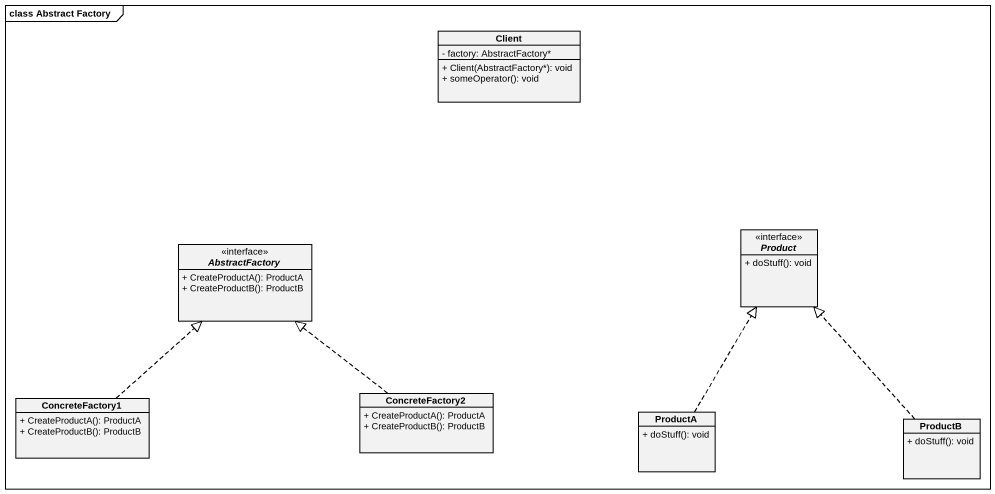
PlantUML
@startuml
mainframe class Abstract Factory
hide circle
hide empty members
skinparam classAttributeIconSize 0
class Client {
  - factory: AbstractFactory*
  + Client(AbstractFactory*): void
  + someOperator(): void
}
interface AbstractFactory {
  + CreateProductA(): ProductA
  + CreateProductB(): ProductB
}
interface Product {
  + doStuff(): void
}
class ConcreteFactory1 {
  + CreateProductA(): ProductA
  + CreateProductB(): ProductB
}
class ConcreteFactory2 {
  + CreateProductA(): ProductA
  + CreateProductB(): ProductB
}
class ProductA {
  + doStuff(): void
}
class ProductB {
  + doStuff(): void
}
ConcreteFactory1 .up.|> AbstractFactory
ConcreteFactory2 .up.|> AbstractFactory
ProductA .up.|> Product
ProductB .up.|> Product
@enduml
